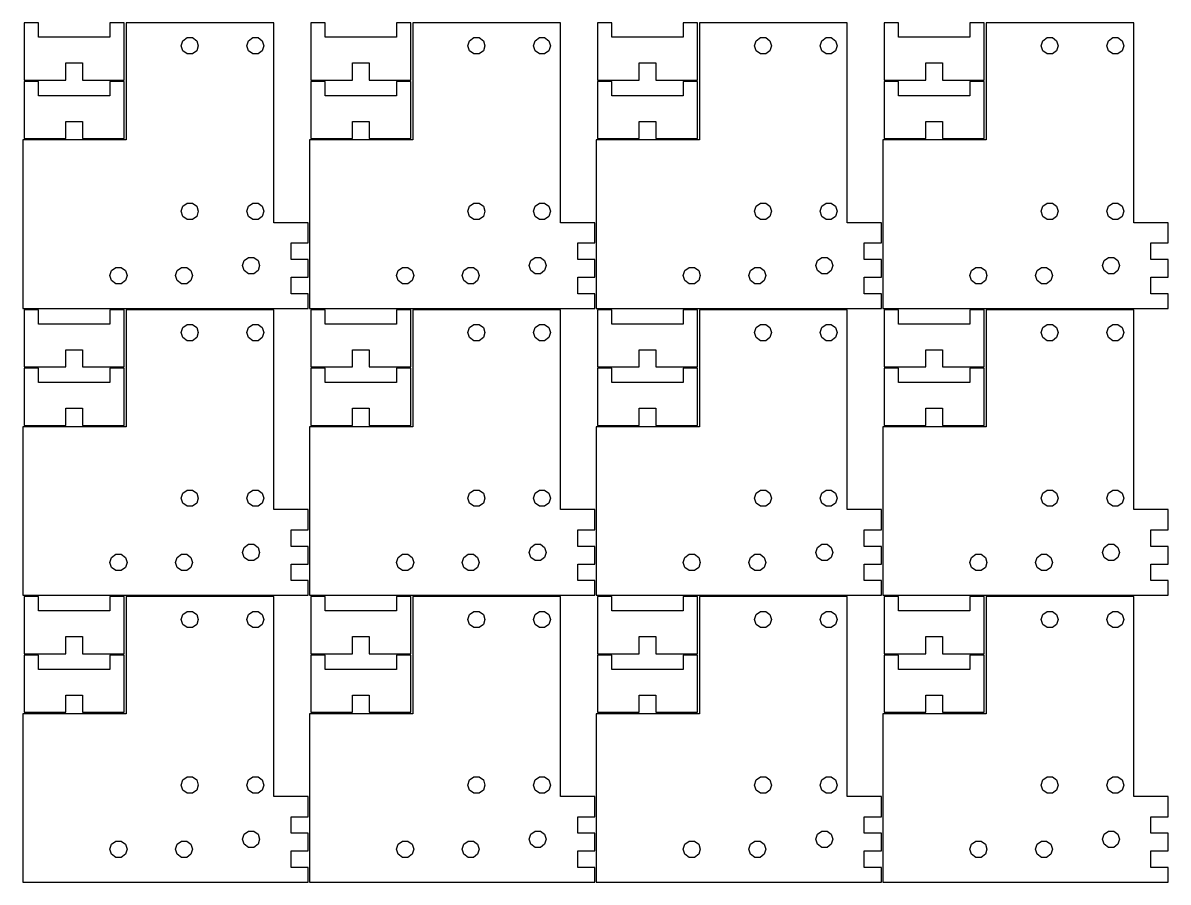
# Model space of a CAD drawing. Header units: metres. Extents: x -50 to 352, y -50 to 653.
# Drawn here: x -50 to 351.5, y -50 to 251 of the extents above; entities that cross this region are included whole.
import ezdxf

# ---------------------------------------------------------------- set-up
doc = ezdxf.new("R2010")
doc.units = ezdxf.units.M

msp = doc.modelspace()

# ---------------------------------------------------------------- linework, layer by layer
for p, q in [((-44.5, 251), (-49.5, 251)), ((-49.5, 251), (-49.5, 231)), ((-44.5, 246), (-44.5, 251)), ((-14.5, 251), (-19.5, 251)), ((-19.5, 251), (-19.5, 246)), ((-14.5, 231), (-14.5, 251)), ((38, 251), (-13.75, 251)), ((-13.75, 251), (-13.75, 210)), ((38, 181), (38, 251)), ((56, 251), (51, 251)), ((51, 251), (51, 231)), ((56, 246), (56, 251)), ((86, 251), (81, 251)), ((81, 251), (81, 246)), ((86, 231), (86, 251)), ((138.5, 251), (86.75, 251)), ((86.75, 251), (86.75, 210)), ((138.5, 181), (138.5, 251)), ((156.5, 251), (151.5, 251)), ((151.5, 251), (151.5, 231)), ((156.5, 246), (156.5, 251)), ((186.5, 251), (181.5, 251)), ((181.5, 251), (181.5, 246)), ((186.5, 231), (186.5, 251)), ((239, 251), (187.25, 251)), ((187.25, 251), (187.25, 210)), ((239, 181), (239, 251)), ((257, 251), (252, 251)), ((252, 251), (252, 231)), ((257, 246), (257, 251)), ((287, 251), (282, 251)), ((282, 251), (282, 246)), ((287, 231), (287, 251)), ((339.5, 251), (287.75, 251)), ((287.75, 251), (287.75, 210)), ((339.5, 181), (339.5, 251)), ((-19.5, 246), (-44.5, 246)), ((6.07295, 244.763), (7.57295, 245.853)), ((7.57295, 245.853), (9.42706, 245.853)), ((9.42706, 245.853), (10.9271, 244.763)), ((29.0729, 244.763), (30.5729, 245.853)), ((30.5729, 245.853), (32.427, 245.853)), ((32.427, 245.853), (33.927, 244.763)), ((81, 246), (56, 246)), ((106.573, 244.763), (108.073, 245.853)), ((108.073, 245.853), (109.927, 245.853)), ((109.927, 245.853), (111.427, 244.763)), ((129.573, 244.763), (131.073, 245.853)), ((131.073, 245.853), (132.927, 245.853)), ((132.927, 245.853), (134.427, 244.763)), ((181.5, 246), (156.5, 246)), ((207.073, 244.763), (208.573, 245.853)), ((208.573, 245.853), (210.427, 245.853)), ((210.427, 245.853), (211.927, 244.763)), ((230.073, 244.763), (231.573, 245.853)), ((231.573, 245.853), (233.427, 245.853)), ((233.427, 245.853), (234.927, 244.763)), ((282, 246), (257, 246)), ((307.573, 244.763), (309.073, 245.853)), ((309.073, 245.853), (310.927, 245.853)), ((310.927, 245.853), (312.427, 244.763)), ((330.573, 244.763), (332.073, 245.853)), ((332.073, 245.853), (333.927, 245.853)), ((333.927, 245.853), (335.427, 244.763)), ((5.5, 243), (6.07295, 244.763)), ((6.07295, 241.237), (5.5, 243)), ((7.57295, 240.147), (6.07295, 241.237)), ((10.9271, 241.237), (9.42706, 240.147)), ((10.9271, 244.763), (11.5, 243)), ((11.5, 243), (10.9271, 241.237)), ((28.5, 243), (29.0729, 244.763)), ((29.0729, 241.237), (28.5, 243)), ((30.5729, 240.147), (29.0729, 241.237)), ((33.927, 241.237), (32.427, 240.147)), ((33.927, 244.763), (34.5, 243)), ((34.5, 243), (33.927, 241.237)), ((106, 243), (106.573, 244.763)), ((106.573, 241.237), (106, 243)), ((108.073, 240.147), (106.573, 241.237)), ((111.427, 241.237), (109.927, 240.147)), ((111.427, 244.763), (112, 243)), ((112, 243), (111.427, 241.237)), ((129, 243), (129.573, 244.763)), ((129.573, 241.237), (129, 243)), ((131.073, 240.147), (129.573, 241.237)), ((134.427, 241.237), (132.927, 240.147)), ((134.427, 244.763), (135, 243)), ((135, 243), (134.427, 241.237)), ((206.5, 243), (207.073, 244.763)), ((207.073, 241.237), (206.5, 243)), ((208.573, 240.147), (207.073, 241.237)), ((211.927, 241.237), (210.427, 240.147)), ((211.927, 244.763), (212.5, 243)), ((212.5, 243), (211.927, 241.237)), ((229.5, 243), (230.073, 244.763)), ((230.073, 241.237), (229.5, 243)), ((231.573, 240.147), (230.073, 241.237)), ((234.927, 241.237), (233.427, 240.147)), ((234.927, 244.763), (235.5, 243)), ((235.5, 243), (234.927, 241.237)), ((307, 243), (307.573, 244.763)), ((307.573, 241.237), (307, 243)), ((309.073, 240.147), (307.573, 241.237)), ((312.427, 241.237), (310.927, 240.147)), ((312.427, 244.763), (313, 243)), ((313, 243), (312.427, 241.237)), ((330, 243), (330.573, 244.763)), ((330.573, 241.237), (330, 243)), ((332.073, 240.147), (330.573, 241.237)), ((335.427, 241.237), (333.927, 240.147)), ((335.427, 244.763), (336, 243)), ((336, 243), (335.427, 241.237)), ((-34.9, 237), (-29.1, 237)), ((-34.9, 231), (-34.9, 237)), ((-29.1, 237), (-29.1, 231)), ((9.42706, 240.147), (7.57295, 240.147)), ((32.427, 240.147), (30.5729, 240.147)), ((65.6, 237), (71.4, 237)), ((65.6, 231), (65.6, 237)), ((71.4, 237), (71.4, 231)), ((109.927, 240.147), (108.073, 240.147)), ((132.927, 240.147), (131.073, 240.147)), ((166.1, 237), (171.9, 237)), ((166.1, 231), (166.1, 237)), ((171.9, 237), (171.9, 231)), ((210.427, 240.147), (208.573, 240.147)), ((233.427, 240.147), (231.573, 240.147)), ((266.6, 237), (272.4, 237)), ((266.6, 231), (266.6, 237)), ((272.4, 237), (272.4, 231)), ((310.927, 240.147), (309.073, 240.147)), ((333.927, 240.147), (332.073, 240.147)), ((-49.5, 231), (-34.9, 231)), ((-44.5, 230.5), (-49.5, 230.5)), ((-49.5, 230.5), (-49.5, 210.5)), ((-44.5, 225.5), (-44.5, 230.5)), ((-29.1, 231), (-14.5, 231)), ((-14.5, 230.5), (-19.5, 230.5)), ((-19.5, 230.5), (-19.5, 225.5)), ((-14.5, 210.5), (-14.5, 230.5)), ((51, 231), (65.6, 231)), ((56, 230.5), (51, 230.5)), ((51, 230.5), (51, 210.5)), ((56, 225.5), (56, 230.5)), ((71.4, 231), (86, 231)), ((86, 230.5), (81, 230.5)), ((81, 230.5), (81, 225.5)), ((86, 210.5), (86, 230.5)), ((151.5, 231), (166.1, 231)), ((156.5, 230.5), (151.5, 230.5)), ((151.5, 230.5), (151.5, 210.5)), ((156.5, 225.5), (156.5, 230.5)), ((171.9, 231), (186.5, 231)), ((186.5, 230.5), (181.5, 230.5)), ((181.5, 230.5), (181.5, 225.5)), ((186.5, 210.5), (186.5, 230.5)), ((252, 231), (266.6, 231)), ((257, 230.5), (252, 230.5)), ((252, 230.5), (252, 210.5)), ((257, 225.5), (257, 230.5)), ((272.4, 231), (287, 231)), ((287, 230.5), (282, 230.5)), ((282, 230.5), (282, 225.5)), ((287, 210.5), (287, 230.5)), ((-19.5, 225.5), (-44.5, 225.5)), ((81, 225.5), (56, 225.5)), ((181.5, 225.5), (156.5, 225.5)), ((282, 225.5), (257, 225.5)), ((-34.9, 216.5), (-29.1, 216.5)), ((-34.9, 210.5), (-34.9, 216.5)), ((-29.1, 216.5), (-29.1, 210.5)), ((65.6, 216.5), (71.4, 216.5)), ((65.6, 210.5), (65.6, 216.5)), ((71.4, 216.5), (71.4, 210.5)), ((166.1, 216.5), (171.9, 216.5)), ((166.1, 210.5), (166.1, 216.5)), ((171.9, 216.5), (171.9, 210.5)), ((266.6, 216.5), (272.4, 216.5)), ((266.6, 210.5), (266.6, 216.5)), ((272.4, 216.5), (272.4, 210.5)), ((-13.75, 210), (-50, 210)), ((-50, 210), (-50, 151)), ((-49.5, 210.5), (-34.9, 210.5)), ((-29.1, 210.5), (-14.5, 210.5)), ((86.75, 210), (50.5, 210)), ((50.5, 210), (50.5, 151)), ((51, 210.5), (65.6, 210.5)), ((71.4, 210.5), (86, 210.5)), ((187.25, 210), (151, 210)), ((151, 210), (151, 151)), ((151.5, 210.5), (166.1, 210.5)), ((171.9, 210.5), (186.5, 210.5)), ((287.75, 210), (251.5, 210)), ((251.5, 210), (251.5, 151)), ((252, 210.5), (266.6, 210.5)), ((272.4, 210.5), (287, 210.5)), ((5.5, 185), (6.07295, 186.763)), ((6.07295, 183.237), (5.5, 185)), ((6.07295, 186.763), (7.57295, 187.853)), ((7.57295, 187.853), (9.42706, 187.853)), ((9.42706, 187.853), (10.9271, 186.763)), ((10.9271, 186.763), (11.5, 185)), ((11.5, 185), (10.9271, 183.237)), ((28.5, 185), (29.0729, 186.763)), ((29.0729, 183.237), (28.5, 185)), ((29.0729, 186.763), (30.5729, 187.853)), ((30.5729, 187.853), (32.427, 187.853)), ((32.427, 187.853), (33.927, 186.763)), ((33.927, 186.763), (34.5, 185)), ((34.5, 185), (33.927, 183.237)), ((106, 185), (106.573, 186.763)), ((106.573, 183.237), (106, 185)), ((106.573, 186.763), (108.073, 187.853)), ((108.073, 187.853), (109.927, 187.853)), ((109.927, 187.853), (111.427, 186.763)), ((111.427, 186.763), (112, 185)), ((112, 185), (111.427, 183.237)), ((129, 185), (129.573, 186.763)), ((129.573, 183.237), (129, 185)), ((129.573, 186.763), (131.073, 187.853)), ((131.073, 187.853), (132.927, 187.853)), ((132.927, 187.853), (134.427, 186.763)), ((134.427, 186.763), (135, 185)), ((135, 185), (134.427, 183.237)), ((206.5, 185), (207.073, 186.763)), ((207.073, 183.237), (206.5, 185)), ((207.073, 186.763), (208.573, 187.853)), ((208.573, 187.853), (210.427, 187.853)), ((210.427, 187.853), (211.927, 186.763)), ((211.927, 186.763), (212.5, 185)), ((212.5, 185), (211.927, 183.237)), ((229.5, 185), (230.073, 186.763)), ((230.073, 183.237), (229.5, 185)), ((230.073, 186.763), (231.573, 187.853)), ((231.573, 187.853), (233.427, 187.853)), ((233.427, 187.853), (234.927, 186.763)), ((234.927, 186.763), (235.5, 185)), ((235.5, 185), (234.927, 183.237)), ((307, 185), (307.573, 186.763)), ((307.573, 183.237), (307, 185)), ((307.573, 186.763), (309.073, 187.853)), ((309.073, 187.853), (310.927, 187.853)), ((310.927, 187.853), (312.427, 186.763)), ((312.427, 186.763), (313, 185)), ((313, 185), (312.427, 183.237)), ((330, 185), (330.573, 186.763)), ((330.573, 183.237), (330, 185)), ((330.573, 186.763), (332.073, 187.853)), ((332.073, 187.853), (333.927, 187.853)), ((333.927, 187.853), (335.427, 186.763)), ((335.427, 186.763), (336, 185)), ((336, 185), (335.427, 183.237)), ((7.57295, 182.147), (6.07295, 183.237)), ((9.42706, 182.147), (7.57295, 182.147)), ((10.9271, 183.237), (9.42706, 182.147)), ((30.5729, 182.147), (29.0729, 183.237)), ((32.427, 182.147), (30.5729, 182.147)), ((33.927, 183.237), (32.427, 182.147)), ((50, 181), (38, 181)), ((50, 173.9), (50, 181)), ((108.073, 182.147), (106.573, 183.237)), ((109.927, 182.147), (108.073, 182.147)), ((111.427, 183.237), (109.927, 182.147)), ((131.073, 182.147), (129.573, 183.237)), ((132.927, 182.147), (131.073, 182.147)), ((134.427, 183.237), (132.927, 182.147)), ((150.5, 181), (138.5, 181)), ((150.5, 173.9), (150.5, 181)), ((208.573, 182.147), (207.073, 183.237)), ((210.427, 182.147), (208.573, 182.147)), ((211.927, 183.237), (210.427, 182.147)), ((231.573, 182.147), (230.073, 183.237)), ((233.427, 182.147), (231.573, 182.147)), ((234.927, 183.237), (233.427, 182.147)), ((251, 181), (239, 181)), ((251, 173.9), (251, 181)), ((309.073, 182.147), (307.573, 183.237)), ((310.927, 182.147), (309.073, 182.147)), ((312.427, 183.237), (310.927, 182.147)), ((332.073, 182.147), (330.573, 183.237)), ((333.927, 182.147), (332.073, 182.147)), ((335.427, 183.237), (333.927, 182.147)), ((351.5, 181), (339.5, 181)), ((351.5, 173.9), (351.5, 181)), ((44, 168.1), (44, 173.9)), ((44, 173.9), (50, 173.9)), ((144.5, 168.1), (144.5, 173.9)), ((144.5, 173.9), (150.5, 173.9)), ((245, 168.1), (245, 173.9)), ((245, 173.9), (251, 173.9)), ((345.5, 168.1), (345.5, 173.9)), ((345.5, 173.9), (351.5, 173.9)), ((27.5729, 167.763), (29.0729, 168.853)), ((29.0729, 168.853), (30.927, 168.853)), ((30.927, 168.853), (32.427, 167.763)), ((128.073, 167.763), (129.573, 168.853)), ((129.573, 168.853), (131.427, 168.853)), ((131.427, 168.853), (132.927, 167.763)), ((228.573, 167.763), (230.073, 168.853)), ((230.073, 168.853), (231.927, 168.853)), ((231.927, 168.853), (233.427, 167.763)), ((329.073, 167.763), (330.573, 168.853)), ((330.573, 168.853), (332.427, 168.853)), ((332.427, 168.853), (333.927, 167.763)), ((-18.927, 164.263), (-17.427, 165.353)), ((-17.427, 165.353), (-15.5729, 165.353)), ((-15.5729, 165.353), (-14.0729, 164.263)), ((4.07294, 164.263), (5.57294, 165.353)), ((5.57294, 165.353), (7.42705, 165.353)), ((7.42705, 165.353), (8.92705, 164.263)), ((27, 166), (27.5729, 167.763)), ((27.5729, 164.237), (27, 166)), ((32.427, 167.763), (33, 166)), ((33, 166), (32.427, 164.237)), ((50, 168.1), (44, 168.1)), ((50, 161.9), (50, 168.1)), ((81.573, 164.263), (83.073, 165.353)), ((83.073, 165.353), (84.9271, 165.353)), ((84.9271, 165.353), (86.4271, 164.263)), ((104.573, 164.263), (106.073, 165.353)), ((106.073, 165.353), (107.927, 165.353)), ((107.927, 165.353), (109.427, 164.263)), ((127.5, 166), (128.073, 167.763)), ((128.073, 164.237), (127.5, 166)), ((132.927, 167.763), (133.5, 166)), ((133.5, 166), (132.927, 164.237)), ((150.5, 168.1), (144.5, 168.1)), ((150.5, 161.9), (150.5, 168.1)), ((182.073, 164.263), (183.573, 165.353)), ((183.573, 165.353), (185.427, 165.353)), ((185.427, 165.353), (186.927, 164.263)), ((205.073, 164.263), (206.573, 165.353)), ((206.573, 165.353), (208.427, 165.353)), ((208.427, 165.353), (209.927, 164.263)), ((228, 166), (228.573, 167.763)), ((228.573, 164.237), (228, 166)), ((233.427, 167.763), (234, 166)), ((234, 166), (233.427, 164.237)), ((251, 168.1), (245, 168.1)), ((251, 161.9), (251, 168.1)), ((282.573, 164.263), (284.073, 165.353)), ((284.073, 165.353), (285.927, 165.353)), ((285.927, 165.353), (287.427, 164.263)), ((305.573, 164.263), (307.073, 165.353)), ((307.073, 165.353), (308.927, 165.353)), ((308.927, 165.353), (310.427, 164.263)), ((328.5, 166), (329.073, 167.763)), ((329.073, 164.237), (328.5, 166)), ((333.927, 167.763), (334.5, 166)), ((334.5, 166), (333.927, 164.237)), ((351.5, 168.1), (345.5, 168.1)), ((351.5, 161.9), (351.5, 168.1)), ((-19.5, 162.5), (-18.927, 164.263)), ((-18.927, 160.737), (-19.5, 162.5)), ((-17.427, 159.647), (-18.927, 160.737)), ((-14.0729, 160.737), (-15.5729, 159.647)), ((-14.0729, 164.263), (-13.5, 162.5)), ((-13.5, 162.5), (-14.0729, 160.737)), ((3.5, 162.5), (4.07294, 164.263)), ((4.07294, 160.737), (3.5, 162.5)), ((5.57294, 159.647), (4.07294, 160.737)), ((8.92705, 160.737), (7.42705, 159.647)), ((8.92705, 164.263), (9.5, 162.5)), ((9.5, 162.5), (8.92705, 160.737)), ((29.0729, 163.147), (27.5729, 164.237)), ((30.927, 163.147), (29.0729, 163.147)), ((32.427, 164.237), (30.927, 163.147)), ((44, 156.1), (44, 161.9)), ((44, 161.9), (50, 161.9)), ((81, 162.5), (81.573, 164.263)), ((81.573, 160.737), (81, 162.5)), ((83.073, 159.647), (81.573, 160.737)), ((86.4271, 160.737), (84.9271, 159.647)), ((86.4271, 164.263), (87, 162.5)), ((87, 162.5), (86.4271, 160.737)), ((104, 162.5), (104.573, 164.263)), ((104.573, 160.737), (104, 162.5)), ((106.073, 159.647), (104.573, 160.737)), ((109.427, 160.737), (107.927, 159.647)), ((109.427, 164.263), (110, 162.5)), ((110, 162.5), (109.427, 160.737)), ((129.573, 163.147), (128.073, 164.237)), ((131.427, 163.147), (129.573, 163.147)), ((132.927, 164.237), (131.427, 163.147)), ((144.5, 156.1), (144.5, 161.9)), ((144.5, 161.9), (150.5, 161.9)), ((181.5, 162.5), (182.073, 164.263)), ((182.073, 160.737), (181.5, 162.5)), ((183.573, 159.647), (182.073, 160.737)), ((186.927, 160.737), (185.427, 159.647)), ((186.927, 164.263), (187.5, 162.5)), ((187.5, 162.5), (186.927, 160.737)), ((204.5, 162.5), (205.073, 164.263)), ((205.073, 160.737), (204.5, 162.5)), ((206.573, 159.647), (205.073, 160.737)), ((209.927, 160.737), (208.427, 159.647)), ((209.927, 164.263), (210.5, 162.5)), ((210.5, 162.5), (209.927, 160.737)), ((230.073, 163.147), (228.573, 164.237)), ((231.927, 163.147), (230.073, 163.147)), ((233.427, 164.237), (231.927, 163.147)), ((245, 156.1), (245, 161.9)), ((245, 161.9), (251, 161.9)), ((282, 162.5), (282.573, 164.263)), ((282.573, 160.737), (282, 162.5)), ((284.073, 159.647), (282.573, 160.737)), ((287.427, 160.737), (285.927, 159.647)), ((287.427, 164.263), (288, 162.5)), ((288, 162.5), (287.427, 160.737)), ((305, 162.5), (305.573, 164.263)), ((305.573, 160.737), (305, 162.5)), ((307.073, 159.647), (305.573, 160.737)), ((310.427, 160.737), (308.927, 159.647)), ((310.427, 164.263), (311, 162.5)), ((311, 162.5), (310.427, 160.737)), ((330.573, 163.147), (329.073, 164.237)), ((332.427, 163.147), (330.573, 163.147)), ((333.927, 164.237), (332.427, 163.147)), ((345.5, 156.1), (345.5, 161.9)), ((345.5, 161.9), (351.5, 161.9)), ((-15.5729, 159.647), (-17.427, 159.647)), ((7.42705, 159.647), (5.57294, 159.647)), ((84.9271, 159.647), (83.073, 159.647)), ((107.927, 159.647), (106.073, 159.647)), ((185.427, 159.647), (183.573, 159.647)), ((208.427, 159.647), (206.573, 159.647)), ((285.927, 159.647), (284.073, 159.647)), ((308.927, 159.647), (307.073, 159.647)), ((50, 156.1), (44, 156.1)), ((50, 151), (50, 156.1)), ((150.5, 156.1), (144.5, 156.1)), ((150.5, 151), (150.5, 156.1)), ((251, 156.1), (245, 156.1)), ((251, 151), (251, 156.1)), ((351.5, 156.1), (345.5, 156.1)), ((351.5, 151), (351.5, 156.1)), ((-50, 151), (50, 151)), ((-44.5, 150.5), (-49.5, 150.5)), ((-49.5, 150.5), (-49.5, 130.5)), ((-44.5, 145.5), (-44.5, 150.5)), ((-14.5, 150.5), (-19.5, 150.5)), ((-19.5, 150.5), (-19.5, 145.5)), ((-14.5, 130.5), (-14.5, 150.5)), ((38, 150.5), (-13.75, 150.5)), ((-13.75, 150.5), (-13.75, 109.5)), ((38, 80.5), (38, 150.5)), ((50.5, 151), (150.5, 151)), ((56, 150.5), (51, 150.5)), ((51, 150.5), (51, 130.5)), ((56, 145.5), (56, 150.5)), ((86, 150.5), (81, 150.5)), ((81, 150.5), (81, 145.5)), ((86, 130.5), (86, 150.5)), ((138.5, 150.5), (86.75, 150.5)), ((86.75, 150.5), (86.75, 109.5)), ((138.5, 80.5), (138.5, 150.5)), ((151, 151), (251, 151)), ((156.5, 150.5), (151.5, 150.5)), ((151.5, 150.5), (151.5, 130.5)), ((156.5, 145.5), (156.5, 150.5)), ((186.5, 150.5), (181.5, 150.5)), ((181.5, 150.5), (181.5, 145.5)), ((186.5, 130.5), (186.5, 150.5)), ((239, 150.5), (187.25, 150.5)), ((187.25, 150.5), (187.25, 109.5)), ((239, 80.5), (239, 150.5)), ((251.5, 151), (351.5, 151)), ((257, 150.5), (252, 150.5)), ((252, 150.5), (252, 130.5)), ((257, 145.5), (257, 150.5)), ((287, 150.5), (282, 150.5)), ((282, 150.5), (282, 145.5)), ((287, 130.5), (287, 150.5)), ((339.5, 150.5), (287.75, 150.5)), ((287.75, 150.5), (287.75, 109.5)), ((339.5, 80.5), (339.5, 150.5)), ((-19.5, 145.5), (-44.5, 145.5)), ((6.07295, 144.263), (7.57295, 145.353)), ((7.57295, 145.353), (9.42706, 145.353)), ((9.42706, 145.353), (10.9271, 144.263)), ((29.0729, 144.263), (30.5729, 145.353)), ((30.5729, 145.353), (32.427, 145.353)), ((32.427, 145.353), (33.927, 144.263)), ((81, 145.5), (56, 145.5)), ((106.573, 144.263), (108.073, 145.353)), ((108.073, 145.353), (109.927, 145.353)), ((109.927, 145.353), (111.427, 144.263)), ((129.573, 144.263), (131.073, 145.353)), ((131.073, 145.353), (132.927, 145.353)), ((132.927, 145.353), (134.427, 144.263)), ((181.5, 145.5), (156.5, 145.5)), ((207.073, 144.263), (208.573, 145.353)), ((208.573, 145.353), (210.427, 145.353)), ((210.427, 145.353), (211.927, 144.263)), ((230.073, 144.263), (231.573, 145.353)), ((231.573, 145.353), (233.427, 145.353)), ((233.427, 145.353), (234.927, 144.263)), ((282, 145.5), (257, 145.5)), ((307.573, 144.263), (309.073, 145.353)), ((309.073, 145.353), (310.927, 145.353)), ((310.927, 145.353), (312.427, 144.263)), ((330.573, 144.263), (332.073, 145.353)), ((332.073, 145.353), (333.927, 145.353)), ((333.927, 145.353), (335.427, 144.263)), ((5.5, 142.5), (6.07295, 144.263)), ((6.07295, 140.737), (5.5, 142.5)), ((7.57295, 139.647), (6.07295, 140.737)), ((10.9271, 140.737), (9.42706, 139.647)), ((10.9271, 144.263), (11.5, 142.5)), ((11.5, 142.5), (10.9271, 140.737)), ((28.5, 142.5), (29.0729, 144.263)), ((29.0729, 140.737), (28.5, 142.5)), ((30.5729, 139.647), (29.0729, 140.737)), ((33.927, 140.737), (32.427, 139.647)), ((33.927, 144.263), (34.5, 142.5)), ((34.5, 142.5), (33.927, 140.737)), ((106, 142.5), (106.573, 144.263)), ((106.573, 140.737), (106, 142.5)), ((108.073, 139.647), (106.573, 140.737)), ((111.427, 140.737), (109.927, 139.647)), ((111.427, 144.263), (112, 142.5)), ((112, 142.5), (111.427, 140.737)), ((129, 142.5), (129.573, 144.263)), ((129.573, 140.737), (129, 142.5)), ((131.073, 139.647), (129.573, 140.737)), ((134.427, 140.737), (132.927, 139.647)), ((134.427, 144.263), (135, 142.5)), ((135, 142.5), (134.427, 140.737)), ((206.5, 142.5), (207.073, 144.263)), ((207.073, 140.737), (206.5, 142.5)), ((208.573, 139.647), (207.073, 140.737)), ((211.927, 140.737), (210.427, 139.647)), ((211.927, 144.263), (212.5, 142.5)), ((212.5, 142.5), (211.927, 140.737)), ((229.5, 142.5), (230.073, 144.263)), ((230.073, 140.737), (229.5, 142.5)), ((231.573, 139.647), (230.073, 140.737)), ((234.927, 140.737), (233.427, 139.647)), ((234.927, 144.263), (235.5, 142.5)), ((235.5, 142.5), (234.927, 140.737)), ((307, 142.5), (307.573, 144.263)), ((307.573, 140.737), (307, 142.5)), ((309.073, 139.647), (307.573, 140.737)), ((312.427, 140.737), (310.927, 139.647)), ((312.427, 144.263), (313, 142.5)), ((313, 142.5), (312.427, 140.737)), ((330, 142.5), (330.573, 144.263)), ((330.573, 140.737), (330, 142.5)), ((332.073, 139.647), (330.573, 140.737)), ((335.427, 140.737), (333.927, 139.647)), ((335.427, 144.263), (336, 142.5)), ((336, 142.5), (335.427, 140.737)), ((9.42706, 139.647), (7.57295, 139.647)), ((32.427, 139.647), (30.5729, 139.647)), ((109.927, 139.647), (108.073, 139.647)), ((132.927, 139.647), (131.073, 139.647)), ((210.427, 139.647), (208.573, 139.647)), ((233.427, 139.647), (231.573, 139.647)), ((310.927, 139.647), (309.073, 139.647)), ((333.927, 139.647), (332.073, 139.647)), ((-34.9, 136.5), (-29.1, 136.5)), ((-34.9, 130.5), (-34.9, 136.5)), ((-29.1, 136.5), (-29.1, 130.5)), ((65.6, 136.5), (71.4, 136.5)), ((65.6, 130.5), (65.6, 136.5)), ((71.4, 136.5), (71.4, 130.5)), ((166.1, 136.5), (171.9, 136.5)), ((166.1, 130.5), (166.1, 136.5)), ((171.9, 136.5), (171.9, 130.5)), ((266.6, 136.5), (272.4, 136.5)), ((266.6, 130.5), (266.6, 136.5)), ((272.4, 136.5), (272.4, 130.5)), ((-49.5, 130.5), (-34.9, 130.5)), ((-44.5, 130), (-49.5, 130)), ((-49.5, 130), (-49.5, 110)), ((-44.5, 125), (-44.5, 130)), ((-29.1, 130.5), (-14.5, 130.5)), ((-14.5, 130), (-19.5, 130)), ((-19.5, 130), (-19.5, 125)), ((-14.5, 110), (-14.5, 130)), ((51, 130.5), (65.6, 130.5)), ((56, 130), (51, 130)), ((51, 130), (51, 110)), ((56, 125), (56, 130)), ((71.4, 130.5), (86, 130.5)), ((86, 130), (81, 130)), ((81, 130), (81, 125)), ((86, 110), (86, 130)), ((151.5, 130.5), (166.1, 130.5)), ((156.5, 130), (151.5, 130)), ((151.5, 130), (151.5, 110)), ((156.5, 125), (156.5, 130)), ((171.9, 130.5), (186.5, 130.5)), ((186.5, 130), (181.5, 130)), ((181.5, 130), (181.5, 125)), ((186.5, 110), (186.5, 130)), ((252, 130.5), (266.6, 130.5)), ((257, 130), (252, 130)), ((252, 130), (252, 110)), ((257, 125), (257, 130)), ((272.4, 130.5), (287, 130.5)), ((287, 130), (282, 130)), ((282, 130), (282, 125)), ((287, 110), (287, 130)), ((-19.5, 125), (-44.5, 125)), ((81, 125), (56, 125)), ((181.5, 125), (156.5, 125)), ((282, 125), (257, 125)), ((-34.9, 116), (-29.1, 116)), ((-34.9, 110), (-34.9, 116)), ((-29.1, 116), (-29.1, 110)), ((65.6, 116), (71.4, 116)), ((65.6, 110), (65.6, 116)), ((71.4, 116), (71.4, 110)), ((166.1, 116), (171.9, 116)), ((166.1, 110), (166.1, 116)), ((171.9, 116), (171.9, 110)), ((266.6, 116), (272.4, 116)), ((266.6, 110), (266.6, 116)), ((272.4, 116), (272.4, 110)), ((-13.75, 109.5), (-50, 109.5)), ((-50, 109.5), (-50, 50.5)), ((-49.5, 110), (-34.9, 110)), ((-29.1, 110), (-14.5, 110)), ((86.75, 109.5), (50.5, 109.5)), ((50.5, 109.5), (50.5, 50.5)), ((51, 110), (65.6, 110)), ((71.4, 110), (86, 110)), ((187.25, 109.5), (151, 109.5)), ((151, 109.5), (151, 50.5)), ((151.5, 110), (166.1, 110)), ((171.9, 110), (186.5, 110)), ((287.75, 109.5), (251.5, 109.5)), ((251.5, 109.5), (251.5, 50.5)), ((252, 110), (266.6, 110)), ((272.4, 110), (287, 110)), ((5.5, 84.5), (6.07295, 86.2634)), ((6.07295, 82.7366), (5.5, 84.5)), ((6.07295, 86.2634), (7.57295, 87.3532)), ((7.57295, 87.3532), (9.42706, 87.3532)), ((9.42706, 87.3532), (10.9271, 86.2634)), ((10.9271, 86.2634), (11.5, 84.5)), ((11.5, 84.5), (10.9271, 82.7366)), ((28.5, 84.5), (29.0729, 86.2634)), ((29.0729, 82.7366), (28.5, 84.5)), ((29.0729, 86.2634), (30.5729, 87.3532)), ((30.5729, 87.3532), (32.427, 87.3532)), ((32.427, 87.3532), (33.927, 86.2634)), ((33.927, 86.2634), (34.5, 84.5)), ((34.5, 84.5), (33.927, 82.7366)), ((106, 84.5), (106.573, 86.2634)), ((106.573, 82.7366), (106, 84.5)), ((106.573, 86.2634), (108.073, 87.3532)), ((108.073, 87.3532), (109.927, 87.3532)), ((109.927, 87.3532), (111.427, 86.2634)), ((111.427, 86.2634), (112, 84.5)), ((112, 84.5), (111.427, 82.7366)), ((129, 84.5), (129.573, 86.2634)), ((129.573, 82.7366), (129, 84.5)), ((129.573, 86.2634), (131.073, 87.3532)), ((131.073, 87.3532), (132.927, 87.3532)), ((132.927, 87.3532), (134.427, 86.2634)), ((134.427, 86.2634), (135, 84.5)), ((135, 84.5), (134.427, 82.7366)), ((206.5, 84.5), (207.073, 86.2634)), ((207.073, 82.7366), (206.5, 84.5)), ((207.073, 86.2634), (208.573, 87.3532)), ((208.573, 87.3532), (210.427, 87.3532)), ((210.427, 87.3532), (211.927, 86.2634)), ((211.927, 86.2634), (212.5, 84.5)), ((212.5, 84.5), (211.927, 82.7366)), ((229.5, 84.5), (230.073, 86.2634)), ((230.073, 82.7366), (229.5, 84.5)), ((230.073, 86.2634), (231.573, 87.3532)), ((231.573, 87.3532), (233.427, 87.3532)), ((233.427, 87.3532), (234.927, 86.2634)), ((234.927, 86.2634), (235.5, 84.5)), ((235.5, 84.5), (234.927, 82.7366)), ((307, 84.5), (307.573, 86.2634)), ((307.573, 82.7366), (307, 84.5)), ((307.573, 86.2634), (309.073, 87.3532)), ((309.073, 87.3532), (310.927, 87.3532)), ((310.927, 87.3532), (312.427, 86.2634)), ((312.427, 86.2634), (313, 84.5)), ((313, 84.5), (312.427, 82.7366)), ((330, 84.5), (330.573, 86.2634)), ((330.573, 82.7366), (330, 84.5)), ((330.573, 86.2634), (332.073, 87.3532)), ((332.073, 87.3532), (333.927, 87.3532)), ((333.927, 87.3532), (335.427, 86.2634)), ((335.427, 86.2634), (336, 84.5)), ((336, 84.5), (335.427, 82.7366)), ((7.57295, 81.6468), (6.07295, 82.7366)), ((9.42706, 81.6468), (7.57295, 81.6468)), ((10.9271, 82.7366), (9.42706, 81.6468)), ((30.5729, 81.6468), (29.0729, 82.7366)), ((32.427, 81.6468), (30.5729, 81.6468)), ((33.927, 82.7366), (32.427, 81.6468)), ((50, 80.5), (38, 80.5)), ((50, 73.4), (50, 80.5)), ((108.073, 81.6468), (106.573, 82.7366)), ((109.927, 81.6468), (108.073, 81.6468)), ((111.427, 82.7366), (109.927, 81.6468)), ((131.073, 81.6468), (129.573, 82.7366)), ((132.927, 81.6468), (131.073, 81.6468)), ((134.427, 82.7366), (132.927, 81.6468)), ((150.5, 80.5), (138.5, 80.5)), ((150.5, 73.4), (150.5, 80.5)), ((208.573, 81.6468), (207.073, 82.7366)), ((210.427, 81.6468), (208.573, 81.6468)), ((211.927, 82.7366), (210.427, 81.6468)), ((231.573, 81.6468), (230.073, 82.7366)), ((233.427, 81.6468), (231.573, 81.6468)), ((234.927, 82.7366), (233.427, 81.6468)), ((251, 80.5), (239, 80.5)), ((251, 73.4), (251, 80.5)), ((309.073, 81.6468), (307.573, 82.7366)), ((310.927, 81.6468), (309.073, 81.6468)), ((312.427, 82.7366), (310.927, 81.6468)), ((332.073, 81.6468), (330.573, 82.7366)), ((333.927, 81.6468), (332.073, 81.6468)), ((335.427, 82.7366), (333.927, 81.6468)), ((351.5, 80.5), (339.5, 80.5)), ((351.5, 73.4), (351.5, 80.5)), ((44, 67.6), (44, 73.4)), ((44, 73.4), (50, 73.4)), ((144.5, 67.6), (144.5, 73.4)), ((144.5, 73.4), (150.5, 73.4)), ((245, 67.6), (245, 73.4)), ((245, 73.4), (251, 73.4)), ((345.5, 67.6), (345.5, 73.4)), ((345.5, 73.4), (351.5, 73.4)), ((27.5729, 67.2634), (29.0729, 68.3532)), ((29.0729, 68.3532), (30.927, 68.3532)), ((30.927, 68.3532), (32.427, 67.2634)), ((128.073, 67.2634), (129.573, 68.3532)), ((129.573, 68.3532), (131.427, 68.3532)), ((131.427, 68.3532), (132.927, 67.2634)), ((228.573, 67.2634), (230.073, 68.3532)), ((230.073, 68.3532), (231.927, 68.3532)), ((231.927, 68.3532), (233.427, 67.2634)), ((329.073, 67.2634), (330.573, 68.3532)), ((330.573, 68.3532), (332.427, 68.3532)), ((332.427, 68.3532), (333.927, 67.2634)), ((-18.927, 63.7634), (-17.427, 64.8532)), ((-17.427, 64.8532), (-15.5729, 64.8532)), ((-15.5729, 64.8532), (-14.0729, 63.7634)), ((4.07294, 63.7634), (5.57294, 64.8532)), ((5.57294, 64.8532), (7.42705, 64.8532)), ((7.42705, 64.8532), (8.92705, 63.7634)), ((27, 65.5), (27.5729, 67.2634)), ((27.5729, 63.7366), (27, 65.5)), ((32.427, 67.2634), (33, 65.5)), ((33, 65.5), (32.427, 63.7366)), ((50, 67.6), (44, 67.6)), ((50, 61.4), (50, 67.6)), ((81.573, 63.7634), (83.073, 64.8532)), ((83.073, 64.8532), (84.9271, 64.8532)), ((84.9271, 64.8532), (86.4271, 63.7634)), ((104.573, 63.7634), (106.073, 64.8532)), ((106.073, 64.8532), (107.927, 64.8532)), ((107.927, 64.8532), (109.427, 63.7634)), ((127.5, 65.5), (128.073, 67.2634)), ((128.073, 63.7366), (127.5, 65.5)), ((132.927, 67.2634), (133.5, 65.5)), ((133.5, 65.5), (132.927, 63.7366)), ((150.5, 67.6), (144.5, 67.6)), ((150.5, 61.4), (150.5, 67.6)), ((182.073, 63.7634), (183.573, 64.8532)), ((183.573, 64.8532), (185.427, 64.8532)), ((185.427, 64.8532), (186.927, 63.7634)), ((205.073, 63.7634), (206.573, 64.8532)), ((206.573, 64.8532), (208.427, 64.8532)), ((208.427, 64.8532), (209.927, 63.7634)), ((228, 65.5), (228.573, 67.2634)), ((228.573, 63.7366), (228, 65.5)), ((233.427, 67.2634), (234, 65.5)), ((234, 65.5), (233.427, 63.7366)), ((251, 67.6), (245, 67.6)), ((251, 61.4), (251, 67.6)), ((282.573, 63.7634), (284.073, 64.8532)), ((284.073, 64.8532), (285.927, 64.8532)), ((285.927, 64.8532), (287.427, 63.7634)), ((305.573, 63.7634), (307.073, 64.8532)), ((307.073, 64.8532), (308.927, 64.8532)), ((308.927, 64.8532), (310.427, 63.7634)), ((328.5, 65.5), (329.073, 67.2634)), ((329.073, 63.7366), (328.5, 65.5)), ((333.927, 67.2634), (334.5, 65.5)), ((334.5, 65.5), (333.927, 63.7366)), ((351.5, 67.6), (345.5, 67.6)), ((351.5, 61.4), (351.5, 67.6)), ((-19.5, 62), (-18.927, 63.7634)), ((-18.927, 60.2366), (-19.5, 62)), ((-17.427, 59.1468), (-18.927, 60.2366)), ((-14.0729, 60.2366), (-15.5729, 59.1468)), ((-14.0729, 63.7634), (-13.5, 62)), ((-13.5, 62), (-14.0729, 60.2366)), ((3.5, 62), (4.07294, 63.7634)), ((4.07294, 60.2366), (3.5, 62)), ((5.57294, 59.1468), (4.07294, 60.2366)), ((8.92705, 60.2366), (7.42705, 59.1468)), ((8.92705, 63.7634), (9.5, 62)), ((9.5, 62), (8.92705, 60.2366)), ((29.0729, 62.6468), (27.5729, 63.7366)), ((30.927, 62.6468), (29.0729, 62.6468)), ((32.427, 63.7366), (30.927, 62.6468)), ((44, 55.6), (44, 61.4)), ((44, 61.4), (50, 61.4)), ((81, 62), (81.573, 63.7634)), ((81.573, 60.2366), (81, 62)), ((83.073, 59.1468), (81.573, 60.2366)), ((86.4271, 60.2366), (84.9271, 59.1468)), ((86.4271, 63.7634), (87, 62)), ((87, 62), (86.4271, 60.2366)), ((104, 62), (104.573, 63.7634)), ((104.573, 60.2366), (104, 62)), ((106.073, 59.1468), (104.573, 60.2366)), ((109.427, 60.2366), (107.927, 59.1468)), ((109.427, 63.7634), (110, 62)), ((110, 62), (109.427, 60.2366)), ((129.573, 62.6468), (128.073, 63.7366)), ((131.427, 62.6468), (129.573, 62.6468)), ((132.927, 63.7366), (131.427, 62.6468)), ((144.5, 55.6), (144.5, 61.4)), ((144.5, 61.4), (150.5, 61.4)), ((181.5, 62), (182.073, 63.7634)), ((182.073, 60.2366), (181.5, 62)), ((183.573, 59.1468), (182.073, 60.2366)), ((186.927, 60.2366), (185.427, 59.1468)), ((186.927, 63.7634), (187.5, 62)), ((187.5, 62), (186.927, 60.2366)), ((204.5, 62), (205.073, 63.7634)), ((205.073, 60.2366), (204.5, 62)), ((206.573, 59.1468), (205.073, 60.2366)), ((209.927, 60.2366), (208.427, 59.1468)), ((209.927, 63.7634), (210.5, 62)), ((210.5, 62), (209.927, 60.2366)), ((230.073, 62.6468), (228.573, 63.7366)), ((231.927, 62.6468), (230.073, 62.6468)), ((233.427, 63.7366), (231.927, 62.6468)), ((245, 55.6), (245, 61.4)), ((245, 61.4), (251, 61.4)), ((282, 62), (282.573, 63.7634)), ((282.573, 60.2366), (282, 62)), ((284.073, 59.1468), (282.573, 60.2366)), ((287.427, 60.2366), (285.927, 59.1468)), ((287.427, 63.7634), (288, 62)), ((288, 62), (287.427, 60.2366)), ((305, 62), (305.573, 63.7634)), ((305.573, 60.2366), (305, 62)), ((307.073, 59.1468), (305.573, 60.2366)), ((310.427, 60.2366), (308.927, 59.1468)), ((310.427, 63.7634), (311, 62)), ((311, 62), (310.427, 60.2366)), ((330.573, 62.6468), (329.073, 63.7366)), ((332.427, 62.6468), (330.573, 62.6468)), ((333.927, 63.7366), (332.427, 62.6468)), ((345.5, 55.6), (345.5, 61.4)), ((345.5, 61.4), (351.5, 61.4)), ((-15.5729, 59.1468), (-17.427, 59.1468)), ((7.42705, 59.1468), (5.57294, 59.1468)), ((84.9271, 59.1468), (83.073, 59.1468)), ((107.927, 59.1468), (106.073, 59.1468)), ((185.427, 59.1468), (183.573, 59.1468)), ((208.427, 59.1468), (206.573, 59.1468)), ((285.927, 59.1468), (284.073, 59.1468)), ((308.927, 59.1468), (307.073, 59.1468)), ((50, 55.6), (44, 55.6)), ((50, 50.5), (50, 55.6)), ((150.5, 55.6), (144.5, 55.6)), ((150.5, 50.5), (150.5, 55.6)), ((251, 55.6), (245, 55.6)), ((251, 50.5), (251, 55.6)), ((351.5, 55.6), (345.5, 55.6)), ((351.5, 50.5), (351.5, 55.6)), ((-50, 50.5), (50, 50.5)), ((-44.5, 50), (-49.5, 50)), ((-49.5, 50), (-49.5, 30)), ((-44.5, 45), (-44.5, 50)), ((-14.5, 50), (-19.5, 50)), ((-19.5, 50), (-19.5, 45)), ((-14.5, 30), (-14.5, 50)), ((38, 50), (-13.75, 50)), ((-13.75, 50), (-13.75, 9)), ((38, -20), (38, 50)), ((50.5, 50.5), (150.5, 50.5)), ((56, 50), (51, 50)), ((51, 50), (51, 30)), ((56, 45), (56, 50)), ((86, 50), (81, 50)), ((81, 50), (81, 45)), ((86, 30), (86, 50)), ((138.5, 50), (86.75, 50)), ((86.75, 50), (86.75, 9)), ((138.5, -20), (138.5, 50)), ((151, 50.5), (251, 50.5)), ((156.5, 50), (151.5, 50)), ((151.5, 50), (151.5, 30)), ((156.5, 45), (156.5, 50)), ((186.5, 50), (181.5, 50)), ((181.5, 50), (181.5, 45)), ((186.5, 30), (186.5, 50)), ((239, 50), (187.25, 50)), ((187.25, 50), (187.25, 9)), ((239, -20), (239, 50)), ((251.5, 50.5), (351.5, 50.5)), ((257, 50), (252, 50)), ((252, 50), (252, 30)), ((257, 45), (257, 50)), ((287, 50), (282, 50)), ((282, 50), (282, 45)), ((287, 30), (287, 50)), ((339.5, 50), (287.75, 50)), ((287.75, 50), (287.75, 9)), ((339.5, -20), (339.5, 50)), ((-19.5, 45), (-44.5, 45)), ((6.07295, 43.7634), (7.57295, 44.8532)), ((7.57295, 44.8532), (9.42706, 44.8532)), ((9.42706, 44.8532), (10.9271, 43.7634)), ((29.0729, 43.7634), (30.5729, 44.8532)), ((30.5729, 44.8532), (32.427, 44.8532)), ((32.427, 44.8532), (33.927, 43.7634)), ((81, 45), (56, 45)), ((106.573, 43.7634), (108.073, 44.8532)), ((108.073, 44.8532), (109.927, 44.8532)), ((109.927, 44.8532), (111.427, 43.7634)), ((129.573, 43.7634), (131.073, 44.8532)), ((131.073, 44.8532), (132.927, 44.8532)), ((132.927, 44.8532), (134.427, 43.7634)), ((181.5, 45), (156.5, 45)), ((207.073, 43.7634), (208.573, 44.8532)), ((208.573, 44.8532), (210.427, 44.8532)), ((210.427, 44.8532), (211.927, 43.7634)), ((230.073, 43.7634), (231.573, 44.8532)), ((231.573, 44.8532), (233.427, 44.8532)), ((233.427, 44.8532), (234.927, 43.7634)), ((282, 45), (257, 45)), ((307.573, 43.7634), (309.073, 44.8532)), ((309.073, 44.8532), (310.927, 44.8532)), ((310.927, 44.8532), (312.427, 43.7634)), ((330.573, 43.7634), (332.073, 44.8532)), ((332.073, 44.8532), (333.927, 44.8532)), ((333.927, 44.8532), (335.427, 43.7634)), ((5.5, 42), (6.07295, 43.7634)), ((6.07295, 40.2366), (5.5, 42)), ((7.57295, 39.1468), (6.07295, 40.2366)), ((10.9271, 40.2366), (9.42706, 39.1468)), ((10.9271, 43.7634), (11.5, 42)), ((11.5, 42), (10.9271, 40.2366)), ((28.5, 42), (29.0729, 43.7634)), ((29.0729, 40.2366), (28.5, 42)), ((30.5729, 39.1468), (29.0729, 40.2366)), ((33.927, 40.2366), (32.427, 39.1468)), ((33.927, 43.7634), (34.5, 42)), ((34.5, 42), (33.927, 40.2366)), ((106, 42), (106.573, 43.7634)), ((106.573, 40.2366), (106, 42)), ((108.073, 39.1468), (106.573, 40.2366)), ((111.427, 40.2366), (109.927, 39.1468)), ((111.427, 43.7634), (112, 42)), ((112, 42), (111.427, 40.2366)), ((129, 42), (129.573, 43.7634)), ((129.573, 40.2366), (129, 42)), ((131.073, 39.1468), (129.573, 40.2366)), ((134.427, 40.2366), (132.927, 39.1468)), ((134.427, 43.7634), (135, 42)), ((135, 42), (134.427, 40.2366)), ((206.5, 42), (207.073, 43.7634)), ((207.073, 40.2366), (206.5, 42)), ((208.573, 39.1468), (207.073, 40.2366)), ((211.927, 40.2366), (210.427, 39.1468)), ((211.927, 43.7634), (212.5, 42)), ((212.5, 42), (211.927, 40.2366)), ((229.5, 42), (230.073, 43.7634)), ((230.073, 40.2366), (229.5, 42)), ((231.573, 39.1468), (230.073, 40.2366)), ((234.927, 40.2366), (233.427, 39.1468)), ((234.927, 43.7634), (235.5, 42)), ((235.5, 42), (234.927, 40.2366)), ((307, 42), (307.573, 43.7634)), ((307.573, 40.2366), (307, 42)), ((309.073, 39.1468), (307.573, 40.2366)), ((312.427, 40.2366), (310.927, 39.1468)), ((312.427, 43.7634), (313, 42)), ((313, 42), (312.427, 40.2366)), ((330, 42), (330.573, 43.7634)), ((330.573, 40.2366), (330, 42)), ((332.073, 39.1468), (330.573, 40.2366)), ((335.427, 40.2366), (333.927, 39.1468)), ((335.427, 43.7634), (336, 42)), ((336, 42), (335.427, 40.2366)), ((9.42706, 39.1468), (7.57295, 39.1468)), ((32.427, 39.1468), (30.5729, 39.1468)), ((109.927, 39.1468), (108.073, 39.1468)), ((132.927, 39.1468), (131.073, 39.1468)), ((210.427, 39.1468), (208.573, 39.1468)), ((233.427, 39.1468), (231.573, 39.1468)), ((310.927, 39.1468), (309.073, 39.1468)), ((333.927, 39.1468), (332.073, 39.1468)), ((-34.9, 36), (-29.1, 36)), ((-34.9, 30), (-34.9, 36)), ((-29.1, 36), (-29.1, 30)), ((65.6, 36), (71.4, 36)), ((65.6, 30), (65.6, 36)), ((71.4, 36), (71.4, 30)), ((166.1, 36), (171.9, 36)), ((166.1, 30), (166.1, 36)), ((171.9, 36), (171.9, 30)), ((266.6, 36), (272.4, 36)), ((266.6, 30), (266.6, 36)), ((272.4, 36), (272.4, 30)), ((-49.5, 30), (-34.9, 30)), ((-44.5, 29.5), (-49.5, 29.5)), ((-49.5, 29.5), (-49.5, 9.5)), ((-44.5, 24.5), (-44.5, 29.5)), ((-29.1, 30), (-14.5, 30)), ((-14.5, 29.5), (-19.5, 29.5)), ((-19.5, 29.5), (-19.5, 24.5)), ((-14.5, 9.5), (-14.5, 29.5)), ((51, 30), (65.6, 30)), ((56, 29.5), (51, 29.5)), ((51, 29.5), (51, 9.5)), ((56, 24.5), (56, 29.5)), ((71.4, 30), (86, 30)), ((86, 29.5), (81, 29.5)), ((81, 29.5), (81, 24.5)), ((86, 9.5), (86, 29.5)), ((151.5, 30), (166.1, 30)), ((156.5, 29.5), (151.5, 29.5)), ((151.5, 29.5), (151.5, 9.5)), ((156.5, 24.5), (156.5, 29.5)), ((171.9, 30), (186.5, 30)), ((186.5, 29.5), (181.5, 29.5)), ((181.5, 29.5), (181.5, 24.5)), ((186.5, 9.5), (186.5, 29.5)), ((252, 30), (266.6, 30)), ((257, 29.5), (252, 29.5)), ((252, 29.5), (252, 9.5)), ((257, 24.5), (257, 29.5)), ((272.4, 30), (287, 30)), ((287, 29.5), (282, 29.5)), ((282, 29.5), (282, 24.5)), ((287, 9.5), (287, 29.5)), ((-19.5, 24.5), (-44.5, 24.5)), ((81, 24.5), (56, 24.5)), ((181.5, 24.5), (156.5, 24.5)), ((282, 24.5), (257, 24.5)), ((-34.9, 15.5), (-29.1, 15.5)), ((-34.9, 9.5), (-34.9, 15.5)), ((-29.1, 15.5), (-29.1, 9.5)), ((65.6, 15.5), (71.4, 15.5)), ((65.6, 9.5), (65.6, 15.5)), ((71.4, 15.5), (71.4, 9.5)), ((166.1, 15.5), (171.9, 15.5)), ((166.1, 9.5), (166.1, 15.5)), ((171.9, 15.5), (171.9, 9.5)), ((266.6, 15.5), (272.4, 15.5)), ((266.6, 9.5), (266.6, 15.5)), ((272.4, 15.5), (272.4, 9.5)), ((-13.75, 9), (-50, 9)), ((-50, 9), (-50, -50)), ((-49.5, 9.5), (-34.9, 9.5)), ((-29.1, 9.5), (-14.5, 9.5)), ((86.75, 9), (50.5, 9)), ((50.5, 9), (50.5, -50)), ((51, 9.5), (65.6, 9.5)), ((71.4, 9.5), (86, 9.5)), ((187.25, 9), (151, 9)), ((151, 9), (151, -50)), ((151.5, 9.5), (166.1, 9.5)), ((171.9, 9.5), (186.5, 9.5)), ((287.75, 9), (251.5, 9)), ((251.5, 9), (251.5, -50)), ((252, 9.5), (266.6, 9.5)), ((272.4, 9.5), (287, 9.5)), ((5.5, -16), (6.07295, -14.2366)), ((6.07295, -17.7634), (5.5, -16)), ((6.07295, -14.2366), (7.57295, -13.1468)), ((7.57295, -13.1468), (9.42706, -13.1468)), ((9.42706, -13.1468), (10.9271, -14.2366)), ((10.9271, -14.2366), (11.5, -16)), ((11.5, -16), (10.9271, -17.7634)), ((28.5, -16), (29.0729, -14.2366)), ((29.0729, -17.7634), (28.5, -16)), ((29.0729, -14.2366), (30.5729, -13.1468)), ((30.5729, -13.1468), (32.427, -13.1468)), ((32.427, -13.1468), (33.927, -14.2366)), ((33.927, -14.2366), (34.5, -16)), ((34.5, -16), (33.927, -17.7634)), ((106, -16), (106.573, -14.2366)), ((106.573, -17.7634), (106, -16)), ((106.573, -14.2366), (108.073, -13.1468)), ((108.073, -13.1468), (109.927, -13.1468)), ((109.927, -13.1468), (111.427, -14.2366)), ((111.427, -14.2366), (112, -16)), ((112, -16), (111.427, -17.7634)), ((129, -16), (129.573, -14.2366)), ((129.573, -17.7634), (129, -16)), ((129.573, -14.2366), (131.073, -13.1468)), ((131.073, -13.1468), (132.927, -13.1468)), ((132.927, -13.1468), (134.427, -14.2366)), ((134.427, -14.2366), (135, -16)), ((135, -16), (134.427, -17.7634)), ((206.5, -16), (207.073, -14.2366)), ((207.073, -17.7634), (206.5, -16)), ((207.073, -14.2366), (208.573, -13.1468)), ((208.573, -13.1468), (210.427, -13.1468)), ((210.427, -13.1468), (211.927, -14.2366)), ((211.927, -14.2366), (212.5, -16)), ((212.5, -16), (211.927, -17.7634)), ((229.5, -16), (230.073, -14.2366)), ((230.073, -17.7634), (229.5, -16)), ((230.073, -14.2366), (231.573, -13.1468)), ((231.573, -13.1468), (233.427, -13.1468)), ((233.427, -13.1468), (234.927, -14.2366)), ((234.927, -14.2366), (235.5, -16)), ((235.5, -16), (234.927, -17.7634)), ((307, -16), (307.573, -14.2366)), ((307.573, -17.7634), (307, -16)), ((307.573, -14.2366), (309.073, -13.1468)), ((309.073, -13.1468), (310.927, -13.1468)), ((310.927, -13.1468), (312.427, -14.2366)), ((312.427, -14.2366), (313, -16)), ((313, -16), (312.427, -17.7634)), ((330, -16), (330.573, -14.2366)), ((330.573, -17.7634), (330, -16)), ((330.573, -14.2366), (332.073, -13.1468)), ((332.073, -13.1468), (333.927, -13.1468)), ((333.927, -13.1468), (335.427, -14.2366)), ((335.427, -14.2366), (336, -16)), ((336, -16), (335.427, -17.7634)), ((7.57295, -18.8532), (6.07295, -17.7634)), ((9.42706, -18.8532), (7.57295, -18.8532)), ((10.9271, -17.7634), (9.42706, -18.8532)), ((30.5729, -18.8532), (29.0729, -17.7634)), ((32.427, -18.8532), (30.5729, -18.8532)), ((33.927, -17.7634), (32.427, -18.8532)), ((50, -20), (38, -20)), ((50, -27.1), (50, -20)), ((108.073, -18.8532), (106.573, -17.7634)), ((109.927, -18.8532), (108.073, -18.8532)), ((111.427, -17.7634), (109.927, -18.8532)), ((131.073, -18.8532), (129.573, -17.7634)), ((132.927, -18.8532), (131.073, -18.8532)), ((134.427, -17.7634), (132.927, -18.8532)), ((150.5, -20), (138.5, -20)), ((150.5, -27.1), (150.5, -20)), ((208.573, -18.8532), (207.073, -17.7634)), ((210.427, -18.8532), (208.573, -18.8532)), ((211.927, -17.7634), (210.427, -18.8532)), ((231.573, -18.8532), (230.073, -17.7634)), ((233.427, -18.8532), (231.573, -18.8532)), ((234.927, -17.7634), (233.427, -18.8532)), ((251, -20), (239, -20)), ((251, -27.1), (251, -20)), ((309.073, -18.8532), (307.573, -17.7634)), ((310.927, -18.8532), (309.073, -18.8532)), ((312.427, -17.7634), (310.927, -18.8532)), ((332.073, -18.8532), (330.573, -17.7634)), ((333.927, -18.8532), (332.073, -18.8532)), ((335.427, -17.7634), (333.927, -18.8532)), ((351.5, -20), (339.5, -20)), ((351.5, -27.1), (351.5, -20)), ((44, -32.9), (44, -27.1)), ((44, -27.1), (50, -27.1)), ((144.5, -32.9), (144.5, -27.1)), ((144.5, -27.1), (150.5, -27.1)), ((245, -32.9), (245, -27.1)), ((245, -27.1), (251, -27.1)), ((345.5, -32.9), (345.5, -27.1)), ((345.5, -27.1), (351.5, -27.1)), ((-18.927, -36.7366), (-17.427, -35.6468)), ((-17.427, -35.6468), (-15.5729, -35.6468)), ((-15.5729, -35.6468), (-14.0729, -36.7366)), ((4.07294, -36.7366), (5.57294, -35.6468)), ((5.57294, -35.6468), (7.42705, -35.6468)), ((7.42705, -35.6468), (8.92705, -36.7366)), ((27, -35), (27.5729, -33.2366)), ((27.5729, -36.7634), (27, -35)), ((27.5729, -33.2366), (29.0729, -32.1468)), ((29.0729, -32.1468), (30.927, -32.1468)), ((30.927, -32.1468), (32.427, -33.2366)), ((32.427, -33.2366), (33, -35)), ((33, -35), (32.427, -36.7634)), ((50, -32.9), (44, -32.9)), ((50, -39.1), (50, -32.9)), ((81.573, -36.7366), (83.073, -35.6468)), ((83.073, -35.6468), (84.9271, -35.6468)), ((84.9271, -35.6468), (86.4271, -36.7366)), ((104.573, -36.7366), (106.073, -35.6468)), ((106.073, -35.6468), (107.927, -35.6468)), ((107.927, -35.6468), (109.427, -36.7366)), ((127.5, -35), (128.073, -33.2366)), ((128.073, -36.7634), (127.5, -35)), ((128.073, -33.2366), (129.573, -32.1468)), ((129.573, -32.1468), (131.427, -32.1468)), ((131.427, -32.1468), (132.927, -33.2366)), ((132.927, -33.2366), (133.5, -35)), ((133.5, -35), (132.927, -36.7634)), ((150.5, -32.9), (144.5, -32.9)), ((150.5, -39.1), (150.5, -32.9)), ((182.073, -36.7366), (183.573, -35.6468)), ((183.573, -35.6468), (185.427, -35.6468)), ((185.427, -35.6468), (186.927, -36.7366)), ((205.073, -36.7366), (206.573, -35.6468)), ((206.573, -35.6468), (208.427, -35.6468)), ((208.427, -35.6468), (209.927, -36.7366)), ((228, -35), (228.573, -33.2366)), ((228.573, -36.7634), (228, -35)), ((228.573, -33.2366), (230.073, -32.1468)), ((230.073, -32.1468), (231.927, -32.1468)), ((231.927, -32.1468), (233.427, -33.2366)), ((233.427, -33.2366), (234, -35)), ((234, -35), (233.427, -36.7634)), ((251, -32.9), (245, -32.9)), ((251, -39.1), (251, -32.9)), ((282.573, -36.7366), (284.073, -35.6468)), ((284.073, -35.6468), (285.927, -35.6468)), ((285.927, -35.6468), (287.427, -36.7366)), ((305.573, -36.7366), (307.073, -35.6468)), ((307.073, -35.6468), (308.927, -35.6468)), ((308.927, -35.6468), (310.427, -36.7366)), ((328.5, -35), (329.073, -33.2366)), ((329.073, -36.7634), (328.5, -35)), ((329.073, -33.2366), (330.573, -32.1468)), ((330.573, -32.1468), (332.427, -32.1468)), ((332.427, -32.1468), (333.927, -33.2366)), ((333.927, -33.2366), (334.5, -35)), ((334.5, -35), (333.927, -36.7634)), ((351.5, -32.9), (345.5, -32.9)), ((351.5, -39.1), (351.5, -32.9)), ((-19.5, -38.5), (-18.927, -36.7366)), ((-18.927, -40.2634), (-19.5, -38.5)), ((-14.0729, -36.7366), (-13.5, -38.5)), ((-13.5, -38.5), (-14.0729, -40.2634)), ((3.5, -38.5), (4.07294, -36.7366)), ((4.07294, -40.2634), (3.5, -38.5)), ((8.92705, -36.7366), (9.5, -38.5)), ((9.5, -38.5), (8.92705, -40.2634)), ((29.0729, -37.8532), (27.5729, -36.7634)), ((30.927, -37.8532), (29.0729, -37.8532)), ((32.427, -36.7634), (30.927, -37.8532)), ((44, -44.9), (44, -39.1)), ((44, -39.1), (50, -39.1)), ((81, -38.5), (81.573, -36.7366)), ((81.573, -40.2634), (81, -38.5)), ((86.4271, -36.7366), (87, -38.5)), ((87, -38.5), (86.4271, -40.2634)), ((104, -38.5), (104.573, -36.7366)), ((104.573, -40.2634), (104, -38.5)), ((109.427, -36.7366), (110, -38.5)), ((110, -38.5), (109.427, -40.2634)), ((129.573, -37.8532), (128.073, -36.7634)), ((131.427, -37.8532), (129.573, -37.8532)), ((132.927, -36.7634), (131.427, -37.8532)), ((144.5, -44.9), (144.5, -39.1)), ((144.5, -39.1), (150.5, -39.1)), ((181.5, -38.5), (182.073, -36.7366)), ((182.073, -40.2634), (181.5, -38.5)), ((186.927, -36.7366), (187.5, -38.5)), ((187.5, -38.5), (186.927, -40.2634)), ((204.5, -38.5), (205.073, -36.7366)), ((205.073, -40.2634), (204.5, -38.5)), ((209.927, -36.7366), (210.5, -38.5)), ((210.5, -38.5), (209.927, -40.2634)), ((230.073, -37.8532), (228.573, -36.7634)), ((231.927, -37.8532), (230.073, -37.8532)), ((233.427, -36.7634), (231.927, -37.8532)), ((245, -44.9), (245, -39.1)), ((245, -39.1), (251, -39.1)), ((282, -38.5), (282.573, -36.7366)), ((282.573, -40.2634), (282, -38.5)), ((287.427, -36.7366), (288, -38.5)), ((288, -38.5), (287.427, -40.2634)), ((305, -38.5), (305.573, -36.7366)), ((305.573, -40.2634), (305, -38.5)), ((310.427, -36.7366), (311, -38.5)), ((311, -38.5), (310.427, -40.2634)), ((330.573, -37.8532), (329.073, -36.7634)), ((332.427, -37.8532), (330.573, -37.8532)), ((333.927, -36.7634), (332.427, -37.8532)), ((345.5, -44.9), (345.5, -39.1)), ((345.5, -39.1), (351.5, -39.1)), ((-17.427, -41.3532), (-18.927, -40.2634)), ((-15.5729, -41.3532), (-17.427, -41.3532)), ((-14.0729, -40.2634), (-15.5729, -41.3532)), ((5.57294, -41.3532), (4.07294, -40.2634)), ((7.42705, -41.3532), (5.57294, -41.3532)), ((8.92705, -40.2634), (7.42705, -41.3532)), ((83.073, -41.3532), (81.573, -40.2634)), ((84.9271, -41.3532), (83.073, -41.3532)), ((86.4271, -40.2634), (84.9271, -41.3532)), ((106.073, -41.3532), (104.573, -40.2634)), ((107.927, -41.3532), (106.073, -41.3532)), ((109.427, -40.2634), (107.927, -41.3532)), ((183.573, -41.3532), (182.073, -40.2634)), ((185.427, -41.3532), (183.573, -41.3532)), ((186.927, -40.2634), (185.427, -41.3532)), ((206.573, -41.3532), (205.073, -40.2634)), ((208.427, -41.3532), (206.573, -41.3532)), ((209.927, -40.2634), (208.427, -41.3532)), ((284.073, -41.3532), (282.573, -40.2634)), ((285.927, -41.3532), (284.073, -41.3532)), ((287.427, -40.2634), (285.927, -41.3532)), ((307.073, -41.3532), (305.573, -40.2634)), ((308.927, -41.3532), (307.073, -41.3532)), ((310.427, -40.2634), (308.927, -41.3532)), ((50, -44.9), (44, -44.9)), ((50, -50), (50, -44.9)), ((150.5, -44.9), (144.5, -44.9)), ((150.5, -50), (150.5, -44.9)), ((251, -44.9), (245, -44.9)), ((251, -50), (251, -44.9)), ((351.5, -44.9), (345.5, -44.9)), ((351.5, -50), (351.5, -44.9)), ((-50, -50), (50, -50)), ((50.5, -50), (150.5, -50)), ((151, -50), (251, -50)), ((251.5, -50), (351.5, -50))]:
    msp.add_line(p, q)

doc.saveas('drawing.dxf')
